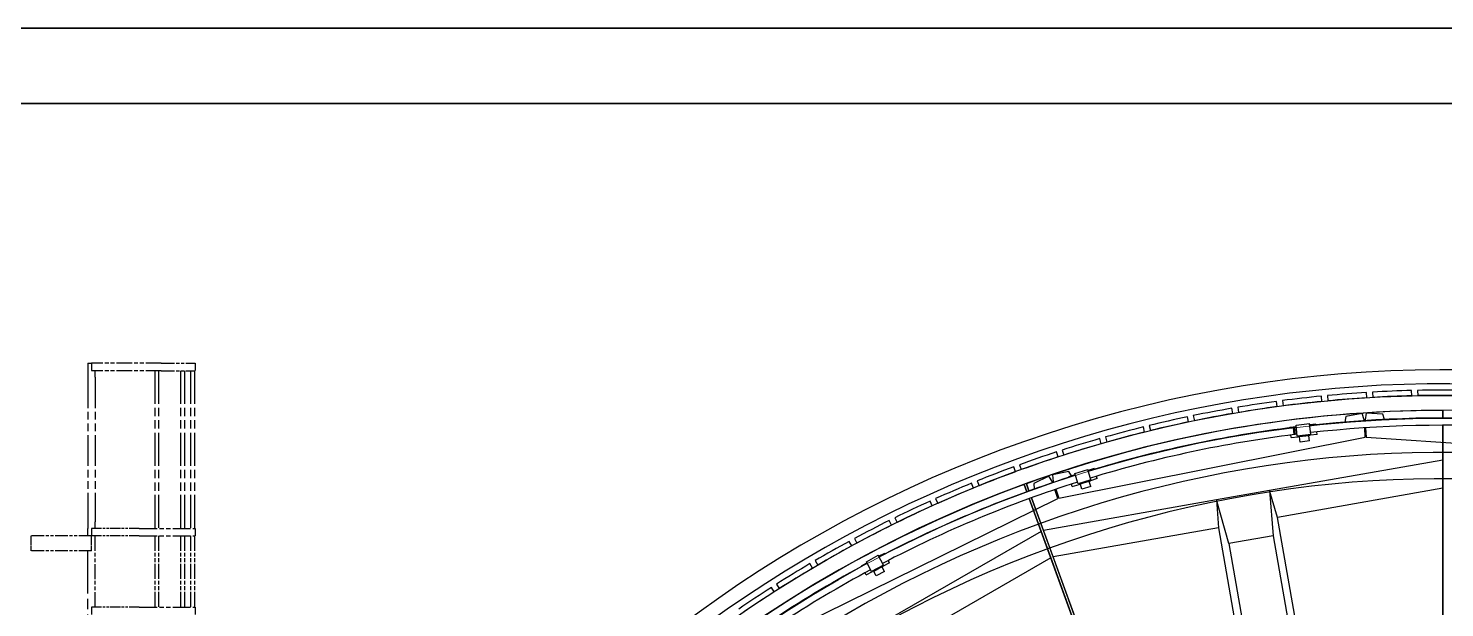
# Model space of a CAD drawing. Header units: millimetres. Extents: x 0 to 59400, y 0 to 42000.
# Drawn here: x 40162 to 49588, y 38142 to 42000 of the extents above; entities that cross this region are included whole.
import ezdxf

# ---------------------------------------------------------------- set-up
doc = ezdxf.new("R2010")
doc.units = ezdxf.units.MM
doc.header["$LTSCALE"] = 100
doc.linetypes.add('DOUBLE_DASH_CHAIN', pattern=[1.2403, 0.6614, -0.0827, 0.1654, -0.0827, 0.1654, -0.0827])
doc.layers.get('0').update_dxf_attribs({"lineweight": 18})
for name, color, linetype, lineweight in [('Border', 7, 'Continuous', 35), ('Reference', 7, 'DOUBLE_DASH_CHAIN', 25), ('Sketch Geometry', 7, 'Continuous', 18), ('Visible', 7, 'Continuous', 25)]:
    doc.layers.add(name, color=color, linetype=linetype, lineweight=lineweight)

# ---------------------------------------------------------------- blocks, each defined once
blk = doc.blocks.new('Borders Bigadan Border')
at = {"layer": 'Border'}
for p, q in [((0, 420), (594, 420)), ((589, 415), (20, 415))]:
    blk.add_line(p, q, dxfattribs=at)

msp = doc.modelspace()

# ---------------------------------------------------------------- linework, layer by layer
at = {"layer": 'Reference', "ltscale": 0.119566}
msp.add_line((40557.87, 39770.38), (40581.87, 39770.38), dxfattribs=at)
at = {"layer": 'Reference', "ltscale": 0.158612}
for p, q in [((40557.87, 39770.38), (40557.87, 39720.38)), ((40581.87, 39770.38), (40581.87, 39720.38)), ((41271.87, 39770.38), (41271.87, 39720.38)), ((40557.87, 38620.38), (40557.87, 38670.38)), ((40581.87, 38670.38), (40581.87, 38620.38)), ((41271.9, 38670.38), (41271.9, 38620.38)), ((40581.87, 38146.63), (40581.87, 38096.63)), ((41271.9, 38146.63), (41271.9, 38096.63))]:
    msp.add_line(p, q, dxfattribs=at)
at = {"layer": 'Reference', "ltscale": 0.138402}
for p, q in [((40557.87, 39720.38), (40557.87, 39676.97)), ((40605.87, 39676.97), (40605.87, 39720.38)), ((40557.87, 38713.79), (40557.87, 38670.38)), ((40605.87, 38670.38), (40605.87, 38713.79))]:
    msp.add_line(p, q, dxfattribs=at)
at = {"layer": 'Reference', "ltscale": 1.567272}
for p, q in [((41046.65, 39770.38), (40581.87, 39770.38)), ((41046.65, 39720.38), (40581.87, 39720.38))]:
    msp.add_line(p, q, dxfattribs=at)
at = {"layer": 'Reference', "ltscale": 3.33285}
for p, q in [((41002.84, 39720.38), (41002.84, 38670.38)), ((41027.84, 39720.38), (41027.84, 38670.38)), ((41175.22, 39720.38), (41175.22, 38670.38)), ((41200.22, 39720.38), (41200.22, 38670.38)), ((41241.87, 39720.38), (41241.87, 38670.38)), ((41266.87, 39720.38), (41266.87, 38670.38))]:
    msp.add_line(p, q, dxfattribs=at)
at = {"layer": 'Reference', "ltscale": 1.323503}
for p, q in [((41046.65, 39770.38), (41271.87, 39770.38)), ((41046.65, 39720.38), (41271.87, 39720.38))]:
    msp.add_line(p, q, dxfattribs=at)
at = {"layer": 'Reference', "ltscale": 3.104414}
for p, q in [((40557.87, 39676.97), (40557.87, 38713.79)), ((40605.87, 39676.97), (40605.87, 38713.79))]:
    msp.add_line(p, q, dxfattribs=at)
at = {"layer": 'Reference', "ltscale": 1.015527}
for p, q in [((40900.46, 38670.38), (40581.87, 38670.38)), ((40900.46, 38620.38), (40581.87, 38620.38)), ((40900.46, 38146.63), (40581.87, 38146.63))]:
    msp.add_line(p, q, dxfattribs=at)
at = {"layer": 'Reference', "ltscale": 1.795159}
for p, q in [((40900.46, 38670.38), (41271.9, 38670.38)), ((40900.46, 38620.38), (41271.9, 38620.38)), ((40900.46, 38146.63), (41271.9, 38146.63))]:
    msp.add_line(p, q, dxfattribs=at)
at = {"layer": 'Reference', "ltscale": 1.269595}
for p, q in [((40581.87, 38620.38), (40181.87, 38620.38)), ((40581.87, 38520.38), (40181.87, 38520.38))]:
    msp.add_line(p, q, dxfattribs=at)
at = {"layer": 'Reference', "ltscale": 0.317324}
for p, q in [((40181.87, 38520.38), (40181.87, 38620.38)), ((40581.87, 38520.38), (40581.87, 38620.38))]:
    msp.add_line(p, q, dxfattribs=at)
at = {"layer": 'Reference', "ltscale": 1.503695}
for p, q in [((40605.87, 38146.63), (40605.87, 38620.38)), ((41002.84, 38620.38), (41002.84, 38146.63)), ((41027.84, 38620.38), (41027.84, 38146.63)), ((41175.22, 38620.38), (41175.22, 38146.63)), ((41200.22, 38620.38), (41200.22, 38146.63)), ((41241.87, 38620.38), (41241.87, 38146.63)), ((41266.87, 38620.38), (41266.87, 38146.63))]:
    msp.add_line(p, q, dxfattribs=at)
at = {"layer": 'Reference', "ltscale": 4.237508}
msp.add_line((40557.87, 37185.38), (40557.87, 38520.38), dxfattribs=at)
at = {"layer": 'Sketch Geometry'}
msp.add_circle((49584.05, 31306.07), 8095.14, dxfattribs=at)
at = {"layer": 'Visible'}
for p, q in [((48473.39, 39480.97), (48468.76, 39515.66)), ((48508.41, 39520.95), (48513.04, 39486.26)), ((48770.96, 39515.91), (48767.6, 39550.75)), ((48807.41, 39554.59), (48810.77, 39519.75)), ((49069.6, 39540.02), (49067.51, 39574.96)), ((49107.43, 39577.35), (49109.53, 39542.42)), ((49368.93, 39553.27), (49368.1, 39588.26)), ((49408.09, 39589.21), (49408.91, 39554.22)), ((47883.03, 39378.81), (47875.9, 39413.07)), ((47915.06, 39421.23), (47922.19, 39386.96)), ((48177.28, 39435.25), (48171.4, 39469.75)), ((48210.83, 39476.48), (48216.71, 39441.97)), ((47591.02, 39311.72), (47582.65, 39345.7)), ((47621.49, 39355.27), (47629.86, 39321.29)), ((48557.89, 39344.81), (48598.61, 39349.56)), ((48558.45, 39340.02), (48557.89, 39344.81)), ((48587.41, 39295), (48581.43, 39342.93)), ((48581.89, 39339.3), (48581.88, 39339.3)), ((48581.89, 39339.3), (48582.81, 39340)), ((48581.89, 39339.3), (48584.42, 39318.96)), ((48588.84, 39340.17), (48587.79, 39340.62)), ((48594.34, 39295.86), (48588.4, 39343.79)), ((48588.84, 39340.17), (48591.37, 39319.83)), ((48588.85, 39340.17), (48588.84, 39340.17)), ((48599.6, 39349.68), (48598.61, 39349.56)), ((48598.68, 39357.63), (48688.07, 39368.06)), ((48607.14, 39285.12), (48598.68, 39357.63)), ((48696.53, 39295.56), (48688.07, 39368.06)), ((48689.99, 39360.23), (48689, 39360.12)), ((48730.71, 39364.99), (48689.99, 39360.23)), ((48731.27, 39360.2), (48730.71, 39364.99)), ((48738.83, 39295.46), (48736.87, 39312.23)), ((47301.65, 39234.07), (47292.04, 39267.73)), ((47330.51, 39278.7), (47340.11, 39245.04)), ((48566, 39275.28), (48564.05, 39292.05)), ((48566, 39275.28), (48612.69, 39280.73)), ((48586.96, 39298.61), (48588.01, 39298.17)), ((48593.89, 39299.48), (48592.99, 39298.79)), ((48696.53, 39295.56), (48607.14, 39285.12)), ((48612.11, 39285.7), (48612.69, 39280.73)), ((48621.63, 39281.78), (48612.69, 39280.73)), ((48615.09, 39286.05), (48615.32, 39284.06)), ((48621.28, 39284.76), (48615.32, 39284.06)), ((48682.86, 39291.95), (48621.28, 39284.76)), ((48621.63, 39281.78), (48683.21, 39288.97)), ((48621.63, 39281.78), (48621.97, 39278.8)), ((48625.92, 39245.03), (48621.97, 39278.8)), ((48687.5, 39252.22), (48625.92, 39245.03)), ((48682.86, 39291.95), (48688.82, 39292.64)), ((48683.21, 39288.97), (48692.15, 39290.01)), ((48683.56, 39285.99), (48683.21, 39288.97)), ((48687.5, 39252.22), (48683.56, 39285.99)), ((48688.59, 39294.63), (48688.82, 39292.64)), ((48691.57, 39294.98), (48692.15, 39290.01)), ((48738.83, 39295.46), (48692.15, 39290.01)), ((47015.28, 39145.96), (47004.46, 39179.25)), ((47042.5, 39191.61), (47053.32, 39158.33)), ((46732.3, 39047.52), (46720.28, 39080.39)), ((46757.85, 39094.13), (46769.87, 39061.26)), ((47088.78, 39016.32), (47127.92, 39028.53)), ((47126.5, 39036.46), (47212.42, 39063.25)), ((47148.23, 38966.77), (47126.5, 39036.46)), ((47128.88, 39028.82), (47127.92, 39028.53)), ((47234.15, 38993.56), (47212.42, 39063.25)), ((47215.75, 39055.91), (47214.8, 39055.61)), ((47254.89, 39068.12), (47215.75, 39055.91)), ((47256.33, 39063.52), (47254.89, 39068.12)), ((46453.08, 38938.86), (46439.87, 38971.28)), ((46476.92, 38986.37), (46490.12, 38953.96)), ((47090.22, 39011.72), (47088.78, 39016.32)), ((47109.62, 38949.49), (47104.59, 38965.61)), ((47109.62, 38949.49), (47154.49, 38963.48)), ((47234.15, 38993.56), (47148.23, 38966.77)), ((47153, 38968.26), (47154.49, 38963.48)), ((47163.08, 38966.16), (47154.49, 38963.48)), ((47155.86, 38969.15), (47156.46, 38967.24)), ((47162.19, 38969.03), (47156.46, 38967.24)), ((47221.38, 38987.48), (47162.19, 38969.03)), ((47163.08, 38966.16), (47222.27, 38984.62)), ((47163.08, 38966.16), (47163.97, 38963.3)), ((47174.1, 38930.84), (47163.97, 38963.3)), ((47233.28, 38949.3), (47174.1, 38930.84)), ((47221.38, 38987.48), (47227.11, 38989.27)), ((47222.27, 38984.62), (47230.86, 38987.3)), ((47223.16, 38981.76), (47222.27, 38984.62)), ((47233.28, 38949.3), (47223.16, 38981.76)), ((47226.51, 38991.18), (47227.11, 38989.27)), ((47229.37, 38992.07), (47230.86, 38987.3)), ((47275.73, 39001.29), (47230.86, 38987.3)), ((47275.73, 39001.29), (47270.71, 39017.4)), ((46177.99, 38820.14), (46163.62, 38852.06)), ((46200.09, 38868.48), (46214.46, 38836.57)), ((45907.39, 38691.51), (45891.87, 38722.88)), ((45927.72, 38740.62), (45943.24, 38709.25)), ((45641.64, 38553.14), (45624.99, 38583.92)), ((45660.18, 38602.95), (45676.83, 38572.16)), ((45739.12, 38448.55), (45818.6, 38490.77)), ((45852.85, 38426.3), (45818.6, 38490.77)), ((45823.24, 38484.17), (45822.36, 38483.7)), ((45859.45, 38503.41), (45823.24, 38484.17)), ((45861.71, 38499.15), (45859.45, 38503.41)), ((45381.1, 38405.2), (45363.34, 38435.36)), ((45397.81, 38455.66), (45415.56, 38425.5)), ((45705.78, 38421.78), (45741.99, 38441.01)), ((45708.04, 38417.53), (45705.78, 38421.78)), ((45738.62, 38359.96), (45730.7, 38374.87)), ((45738.62, 38359.96), (45780.13, 38382.01)), ((45773.36, 38384.08), (45739.12, 38448.55)), ((45742.87, 38441.48), (45741.99, 38441.01)), ((45852.85, 38426.3), (45773.36, 38384.08)), ((45777.78, 38386.42), (45780.13, 38382.01)), ((45788.07, 38386.23), (45780.13, 38382.01)), ((45780.43, 38387.83), (45781.37, 38386.07)), ((45786.67, 38388.88), (45781.37, 38386.07)), ((45841.42, 38417.97), (45786.67, 38388.88)), ((45788.07, 38386.23), (45842.83, 38415.32)), ((45788.07, 38386.23), (45789.48, 38383.58)), ((45805.43, 38353.55), (45789.48, 38383.58)), ((45860.19, 38382.64), (45805.43, 38353.55)), ((45841.42, 38417.97), (45846.72, 38420.78)), ((45842.83, 38415.32), (45850.78, 38419.54)), ((45844.24, 38412.67), (45842.83, 38415.32)), ((45860.19, 38382.64), (45844.24, 38412.67)), ((45845.78, 38422.55), (45846.72, 38420.78)), ((45848.43, 38423.95), (45850.78, 38419.54)), ((45892.28, 38441.59), (45850.78, 38419.54)), ((45892.28, 38441.59), (45884.37, 38456.49)), ((45126.09, 38247.91), (45107.25, 38277.4)), ((45140.96, 38298.94), (45159.8, 38269.44))]:
    msp.add_line(p, q, dxfattribs=at)
at = {"layer": 'Visible', "color": 9, "true_color": 0xc0c0c0}
for p, q in [((48930.68, 39414.42), (48924.04, 39378.29)), ((49039.5, 39436.05), (48930.68, 39414.42)), ((49052.35, 39392.72), (49039.5, 39436.05)), ((49065.45, 39437.74), (49058.34, 39393.11)), ((49176.16, 39430.46), (49065.45, 39437.74)), ((49187.45, 39395.51), (49176.16, 39430.46)), ((49576.05, 39405.22), (49576.05, 39456.07)), ((49576.05, 39456.07), (49576.05, 39405.22)), ((49052.68, 39387.77), (49052.35, 39392.72)), ((49059.92, 39276.97), (49055.83, 39339.58)), ((49058.34, 39393.11), (49058.67, 39388.17)), ((49061.82, 39339.97), (49065.91, 39277.37)), ((49576.05, 31737.91), (49576.05, 39356.92)), ((49576.05, 39356.92), (49576.05, 39124.81)), ((47020.11, 38871.53), (49059.92, 39276.97)), ((49065.91, 39277.37), (51141.15, 39140.96)), ((49576.05, 39124.81), (48422.86, 38921.47)), ((49576.05, 39124.81), (49576.05, 38937.36)), ((47086.97, 39047.95), (46978.15, 39026.32)), ((46978.15, 39026.32), (46982.84, 38981.37)), ((47104.3, 39021.16), (47086.97, 39047.95)), ((46806.47, 38914.05), (46789.07, 38961.83)), ((46789.07, 38961.83), (46806.47, 38914.05)), ((46804.11, 38967.3), (46821.5, 38919.52)), ((46821.5, 38919.52), (46804.11, 38967.3)), ((46953.53, 39017.97), (46854.01, 38968.91)), ((46854.01, 38968.91), (46856.95, 38932.29)), ((46977.16, 38979.45), (46953.53, 39017.97)), ((46978.75, 38974.75), (46977.16, 38979.45)), ((46982.84, 38981.37), (46984.43, 38976.68)), ((46999.95, 38930.94), (47020.11, 38871.53)), ((49576.05, 38937.36), (48475.75, 38743.34)), ((49576.05, 38937.36), (49576.05, 32503.2)), ((45149.1, 37949.95), (47014.43, 38869.6)), ((49428.84, 31709.13), (46822.99, 38868.66)), ((46822.99, 38868.66), (46902.37, 38650.54)), ((46838.02, 38874.13), (49443.88, 31714.6)), ((46917.41, 38656.02), (46838.02, 38874.13)), ((48070.6, 38859.35), (46917.41, 38656.02)), ((47014.43, 38869.6), (46994.27, 38929.01)), ((48422.86, 38921.47), (48070.6, 38859.35)), ((48070.6, 38859.35), (48081.83, 38673.88)), ((48151.1, 38568.92), (48070.6, 38859.35)), ((48475.75, 38743.34), (48422.86, 38921.47)), ((48422.86, 38921.47), (48446.55, 38621.02)), ((49576.05, 32503.2), (48475.75, 38743.34)), ((46902.37, 38650.54), (45888.27, 38065.05)), ((46902.37, 38650.54), (46966.48, 38474.4)), ((46981.52, 38479.87), (46917.41, 38656.02)), ((48081.83, 38673.88), (46981.52, 38479.87)), ((48081.83, 38673.88), (49182.13, 32433.74)), ((48446.55, 38621.02), (48151.1, 38568.92)), ((48151.1, 38568.92), (49280.61, 32163.17)), ((48446.55, 38621.02), (49576.05, 32215.26)), ((46966.48, 38474.4), (45998.89, 37915.76)), ((46966.48, 38474.4), (49167.1, 32428.27)), ((49182.13, 32433.74), (46981.52, 38479.87))]:
    msp.add_line(p, q, dxfattribs=at)
at = {"layer": 'Visible'}
msp.add_circle((49584.05, 31306.07), 8250, dxfattribs=at)
at = {"layer": 'Visible', "color": 9, "true_color": 0xc0c0c0}
for radius, start, end in [(8420, 322.893014, 246.750813), (8326.9, 335.718532, 246.329235), (8150, 90.056241, 109.943759), (7870, 44.897063, 175.102937), (7695, 44.780693, 175.219307), (8150, 110.056241, 129.943759)]:
    msp.add_arc((49584.05, 31306.07), radius, start, end, dxfattribs=at)
at = {"layer": 'Visible'}
for centre, radius, start, end in [((49584.05, 31306.07), 8285, 89.412717, 91.217018), ((49584.05, 31306.07), 8285, 97.736417, 99.540717), ((49584.05, 31306.07), 8285, 95.655492, 97.459792), ((49584.05, 31306.07), 8250, 95.656079, 97.459205), ((49584.05, 31306.07), 8285, 93.574567, 95.378867), ((49584.05, 31306.07), 8250, 93.575154, 95.378281), ((49584.05, 31306.07), 8285, 91.493642, 93.297943), ((49584.05, 31306.07), 8250, 91.494229, 93.297356), ((49584.05, 31306.07), 8250, 89.413304, 91.216431), ((49584.05, 31306.07), 8150, 274.709403, 273.296967), ((49584.05, 31306.07), 8285, 101.898266, 103.702567), ((49584.05, 31306.07), 8285, 99.817342, 101.621642), ((49584.05, 31306.07), 8250, 99.817928, 101.621055), ((49584.05, 31306.07), 8250, 97.737003, 99.54013), ((49584.05, 31306.07), 8099.15, 86.319327, 96.341178), ((49584.05, 31306.07), 8099.15, 97.111086, 106.999719), ((49584.05, 31306.07), 8285, 103.979191, 105.783492), ((49584.05, 31306.07), 8250, 103.979778, 105.782905), ((49584.05, 31306.07), 8250, 101.898853, 103.70198), ((48585.83, 39336.02), 5, 66.966532, 127.205971), ((49584.05, 31306.07), 8099.15, 96.977868, 97.061418), ((49584.05, 31306.07), 8050.85, 86.321237, 96.339268), ((49584.05, 31306.07), 8285, 106.060116, 107.864416), ((49584.05, 31306.07), 8250, 106.060703, 107.86383), ((49584.05, 31306.07), 8050.85, 97.111086, 106.997809), ((48589.96, 39302.77), 5, 246.966532, 307.205971), ((49584.05, 31306.07), 8050.85, 96.979778, 97.061418), ((49584.05, 31306.07), 8285, 108.141041, 109.945341), ((49584.05, 31306.07), 8250, 108.141628, 109.944755), ((49584.05, 31306.07), 8099.15, 107.636409, 117.65826), ((49584.05, 31306.07), 8285, 110.221966, 112.026266), ((49584.05, 31306.07), 8250, 110.222553, 112.025679), ((49584.05, 31306.07), 8050.85, 107.638319, 117.65635), ((49584.05, 31306.07), 8285, 112.302891, 114.107191), ((49584.05, 31306.07), 8250, 112.303477, 114.106604), ((49584.05, 31306.07), 8285, 114.383815, 116.188116), ((49584.05, 31306.07), 8250, 114.384402, 116.187529), ((49584.05, 31306.07), 8285, 116.46474, 118.269041), ((49584.05, 31306.07), 8250, 116.465327, 118.268454), ((49584.05, 31306.07), 8285, 118.545665, 120.349966), ((49584.05, 31306.07), 8250, 118.546252, 120.349379), ((49584.05, 31306.07), 8099.15, 118.29495, 128.316801), ((49584.05, 31306.07), 8050.85, 118.29686, 128.314891), ((49584.05, 31306.07), 8285, 120.62659, 122.43089), ((49584.05, 31306.07), 8250, 120.627177, 122.430304), ((49584.05, 31306.07), 8285, 122.707515, 124.511815), ((49584.05, 31306.07), 8250, 122.708102, 124.511229)]:
    msp.add_arc(centre, radius, start, end, dxfattribs=at)

# ---------------------------------------------------------------- block references
at = {"xscale": 100, "yscale": 100, "zscale": 100}
msp.add_blockref('Borders Bigadan Border', (0, 0), dxfattribs=at)

doc.saveas('drawing.dxf')
